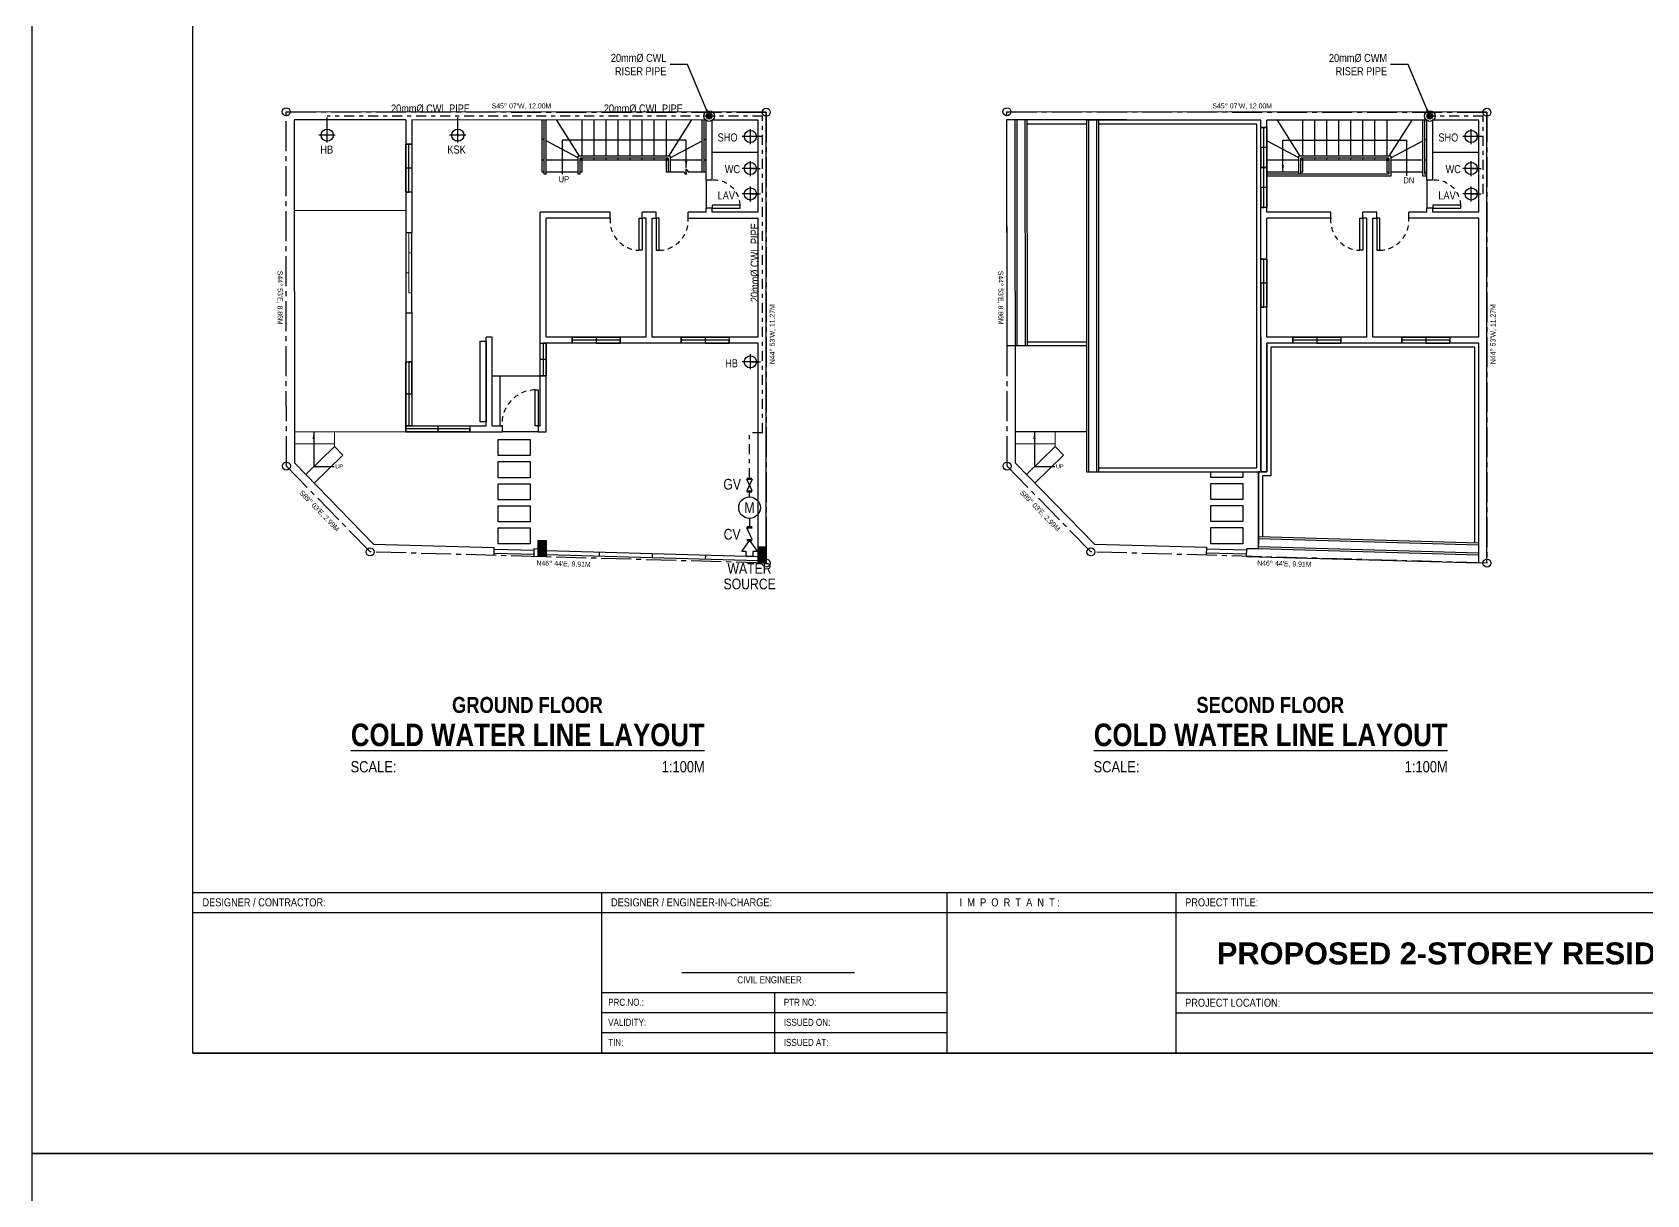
# Model space of a CAD drawing. Header units: inches. Extents: x 7263 to 14962, y 1317 to 2926.
# Drawn here: x 7262.7 to 7303.04, y 1367.08 to 1396.14 of the extents above; entities that cross this region are included whole.
import ezdxf
from ezdxf.enums import TextEntityAlignment as Align

# ---------------------------------------------------------------- set-up
doc = ezdxf.new("R2010")
doc.units = ezdxf.units.IN
doc.header["$MEASUREMENT"] = 0
for name, pattern in [('CENTER2', [1.125, 0.75, -0.125, 0.125, -0.125]), ('CWL', [0.5, 0.25, -0.125, 0, -0.125]), ('HIDDEN', [0.375, 0.25, -0.125]), ('HIDDEN2', [0.1875, 0.125, -0.0625])]:
    doc.linetypes.add(name, pattern=pattern)
for name, color, linetype in [('Layer1', 1, 'Continuous'), ('Layer2', 2, 'Continuous'), ('Layer3', 3, 'Continuous'), ('Layer4', 4, 'Continuous'), ('Layer6', 6, 'Continuous'), ('Layer8', 8, 'Continuous'), ('text', 7, 'Continuous')]:
    doc.layers.add(name, color=color, linetype=linetype)
doc.layers.add('Muebles', color=2, linetype='Continuous', lineweight=0)
doc.styles.get("Standard").update_dxf_attribs({"font": ''})
doc.styles.get('Standard').set_extended_font_data('Tw Cen MT Condensed')
doc.dimstyles.get("Standard").update_dxf_attribs({"dimtxt": 0.2, "dimasz": 0.18, "dimexe": 0.18, "dimexo": 0.0625, "dimgap": 0.09, "dimtad": 0, "dimzin": 0, "dimdsep": 46, "dimtxsty": 'Standard', "dimblk": 'ARCHTICK', "dimcen": 0.09, "dimclrd": 8, "dimclre": 8, "dimclrt": 2, "dimadec": 0, "dimazin": 0, "dimtfac": 1, "dimtofl": 0, "dimtmove": 0, "dimatfit": 3, "dimfxl": 1, "dimtolj": 1, "dimtzin": 0, "dimarcsym": 0})

# ---------------------------------------------------------------- blocks, each defined once
blk = doc.blocks.new('lot')
at = {"layer": 'Layer3', "linetype": 'CENTER2'}
blk.add_lwpolyline([(7106.756, 1445.657), (7106.77, 1434.387), (7096.873, 1434.655), (7094.777, 1436.797), (7094.762, 1445.657)], close=True, dxfattribs=at)
at = {"layer": 'Layer4'}
for centre in [(7094.762, 1445.657), (7106.756, 1445.657), (7094.777, 1436.797), (7096.873, 1434.655), (7106.77, 1434.387)]:
    blk.add_circle(centre, 0.1, dxfattribs=at)
at = {"layer": 'Layer3', "insert": (7099.896, 1445.873), "char_height": 0.125, "attachment_point": 1}
blk.add_mtext_dynamic_manual_height_columns("{\\fTechnicLite|b0|i0|c2|p2;S45%%D 07'W, 12.00M}", width=3.85486, gutter_width=1, heights=[0], dxfattribs=at)
at = {"layer": 'Layer3', "char_height": 0.125, "attachment_point": 1}
for s, insert, rotation in [("{\\fTechnicLite|b0|i0|c2|p2;S44%%D 53'E, 8.86M}", (7094.677, 1441.68), 270.1019), ("{\\fTechnicLite|b0|i0|c2|p2;N44%%D 53'W, 11.27M}", (7106.852, 1439.361), 90.0686), ("{\\fTechnicLite|b0|i0|c2|p2;S89%%D 03'E, 2.99M}", (7095.18, 1436.207), 314.2353), ("{\\fTechnicLite|b0|i0|c2|p2;N46%%D 44'E, 9.91M}", (7101.031, 1434.448), 358.4519)]:
    blk.add_mtext_dynamic_manual_height_columns(s, width=3.85486, gutter_width=1, heights=[0], dxfattribs=dict(at, insert=insert, rotation=rotation))
blk = doc.blocks.new('_ArchTick')
at = {"color": 0, "linetype": 'ByBlock', "const_width": 0.15}
blk.add_lwpolyline([(-0.5, -0.5), (0.5, 0.5)], dxfattribs=at)

msp = doc.modelspace()

# ---------------------------------------------------------------- hatches: boundary and pattern name
at = {"layer": 'Layer6', "true_color": 0x636466}
h = msp.add_hatch(color=251, dxfattribs=at)
h.dxf.hatch_style = 1
h.paths.add_polyline_path([(7275.535, 1383.335, -0.414564), (7275.435, 1383.435), (7275.335, 1383.435), (7275.335, 1383.035), (7275.535, 1383.035)])
h.paths.add_polyline_path([(7275.535, 1383.435), (7275.435, 1383.435, 0.414564), (7275.535, 1383.335)], flags=17)
h = msp.add_hatch(color=251, dxfattribs=at)
h.dxf.hatch_style = 1
h.paths.add_polyline_path([(7281.034, 1383.179, -0.414564), (7280.934, 1383.279), (7280.835, 1383.28), (7280.834, 1382.879), (7281.034, 1382.879)])
h.paths.add_polyline_path([(7281.034, 1383.279), (7280.934, 1383.279, 0.414564), (7281.034, 1383.179)], flags=17)
at = {"layer": 'Layer8', "linetype": 'HIDDEN'}
h = msp.add_hatch(color=256, dxfattribs=at)
h.dxf.hatch_style = 1
h.paths.add_polyline_path([(7279.609, 1394.123, -0.414214), (7279.684, 1394.049, -0.414214), (7279.609, 1393.974)])
h.paths.add_polyline_path([(7279.535, 1394.049, -0.414214), (7279.609, 1394.123), (7279.609, 1393.974, -0.414214)])
h = msp.add_hatch(color=256, dxfattribs=at)
h.dxf.hatch_style = 1
h.paths.add_polyline_path([(7297.615, 1394.123, -0.414214), (7297.69, 1394.049, -0.414214), (7297.615, 1393.974)])
h.paths.add_polyline_path([(7297.54, 1394.049, -0.414214), (7297.615, 1394.123), (7297.615, 1393.974, -0.414214)])

# ---------------------------------------------------------------- linework, layer by layer
at = {"layer": 'Defpoints'}
for points in [[(7262.697, 1419.116), (7339.197, 1419.116), (7339.197, 1368.116), (7262.697, 1368.116)], [(7262.697, 1368.116), (7339.197, 1368.116), (7339.197, 1317.116), (7262.697, 1317.116)]]:
    msp.add_lwpolyline(points, close=True, dxfattribs=at)
at = {"layer": 'Layer1'}
for p, q in [((7275.484, 1392.6), (7275.486, 1393.95)), ((7275.534, 1392.6), (7275.536, 1393.95)), ((7279.434, 1392.647), (7279.433, 1393.95)), ((7279.484, 1392.647), (7279.483, 1393.95)), ((7287.299, 1393.958), (7287.296, 1388.307)), ((7287.499, 1393.958), (7287.502, 1388.307)), ((7287.549, 1393.857), (7289.039, 1393.857)), ((7289.089, 1393.947), (7289.089, 1385.153)), ((7289.289, 1393.947), (7289.289, 1385.153)), ((7297.44, 1392.547), (7297.438, 1393.95)), ((7297.49, 1392.597), (7297.488, 1393.95)), ((7278.634, 1393.048), (7276.334, 1393.049)), ((7276.334, 1392.599), (7276.334, 1393.049)), ((7278.584, 1392.998), (7276.384, 1392.999)), ((7276.384, 1392.599), (7276.384, 1392.999)), ((7278.584, 1392.998), (7278.584, 1392.648)), ((7278.634, 1393.048), (7278.634, 1392.648)), ((7279.683, 1393.144), (7280.834, 1393.144)), ((7296.64, 1393.047), (7294.343, 1393.049)), ((7294.343, 1392.599), (7294.343, 1393.049)), ((7296.59, 1392.997), (7294.393, 1392.999)), ((7294.393, 1392.599), (7294.393, 1392.999)), ((7296.59, 1392.997), (7296.59, 1392.597)), ((7296.64, 1393.047), (7296.64, 1392.547)), ((7297.689, 1393.144), (7298.84, 1393.144)), ((7275.534, 1392.6), (7275.484, 1392.6)), ((7276.384, 1392.599), (7276.334, 1392.599)), ((7296.59, 1392.597), (7293.543, 1392.6)), ((7296.64, 1392.547), (7293.543, 1392.55)), ((7294.393, 1392.599), (7294.343, 1392.599)), ((7297.54, 1392.547), (7297.44, 1392.547)), ((7297.54, 1392.597), (7297.49, 1392.597)), ((7279.534, 1392.444), (7279.534, 1391.744)), ((7297.54, 1392.444), (7297.54, 1391.744)), ((7287.549, 1388.407), (7289.039, 1388.407)), ((7274.184, 1387.554), (7275.384, 1387.554)), ((7274.384, 1386.303), (7274.384, 1387.554)), ((7275.334, 1386.153), (7274.434, 1386.153)), ((7289.039, 1386.153), (7287.253, 1386.153)), ((7293.337, 1383.485), (7298.843, 1383.33)), ((7293.337, 1383.285), (7298.843, 1383.129))]:
    msp.add_line(p, q, dxfattribs=at)
for points in [[(7289.339, 1385.253), (7293.293, 1385.253), (7293.293, 1393.847), (7289.339, 1393.847)], [(7298.743, 1383.382), (7298.743, 1388.274), (7293.643, 1388.274), (7293.643, 1385.053), (7293.437, 1385.053), (7293.437, 1383.532)]]:
    msp.add_lwpolyline(points, dxfattribs=at)
for points in [[(7293.543, 1393.762), (7293.543, 1392.762), (7293.393, 1392.762), (7293.393, 1393.762)], [(7272.18, 1393.344), (7272.18, 1392.144), (7272.03, 1392.144), (7272.03, 1393.344)], [(7293.543, 1392.762), (7293.543, 1391.762), (7293.393, 1391.762), (7293.393, 1392.762)], [(7272.03, 1389.129), (7272.18, 1389.129), (7272.18, 1391.129), (7272.03, 1391.129)], [(7293.543, 1390.474), (7293.543, 1389.274), (7293.393, 1389.274), (7293.393, 1390.474)], [(7276.184, 1388.524), (7277.384, 1388.524), (7277.384, 1388.374), (7276.184, 1388.374)], [(7278.909, 1388.524), (7280.109, 1388.524), (7280.109, 1388.374), (7278.909, 1388.374)], [(7294.193, 1388.524), (7295.393, 1388.524), (7295.393, 1388.374), (7294.193, 1388.374)], [(7296.918, 1388.524), (7298.118, 1388.524), (7298.118, 1388.374), (7296.918, 1388.374)], [(7273.884, 1388.424), (7274.034, 1388.424), (7274.034, 1386.403), (7273.884, 1386.403)], [(7275.384, 1387.554), (7275.384, 1388.374), (7275.534, 1388.374), (7275.534, 1387.554)], [(7272.03, 1386.303), (7272.03, 1387.903), (7272.18, 1387.903), (7272.18, 1386.303)], [(7272.03, 1386.303), (7273.63, 1386.303), (7273.63, 1386.153), (7272.03, 1386.153)]]:
    msp.add_lwpolyline(points, close=True, dxfattribs=at)
at = {"layer": 'Layer1', "linetype": 'HIDDEN2'}
for centre, radius, start, end in [((7279.739, 1391.8), 0.646, 1.6632, 94.8163), ((7297.744, 1391.8), 0.646, 1.6632, 94.8163), ((7277.878, 1391.439), 0.746, 175.8096, 268.5593), ((7278.341, 1391.439), 0.746, 271.4407, 4.1904), ((7295.884, 1391.439), 0.746, 175.8096, 268.5593), ((7296.346, 1391.439), 0.746, 271.4407, 4.1904), ((7275.278, 1386.358), 0.846, 91.2707, 183.7084)]:
    msp.add_arc(centre, radius, start, end, dxfattribs=at)
at = {"layer": 'Layer2'}
for p, q in [((7275.434, 1392.65), (7275.436, 1393.95)), ((7276.371, 1393.049), (7275.799, 1393.95)), ((7276.434, 1393.049), (7276.434, 1393.951)), ((7276.734, 1393.049), (7276.734, 1393.951)), ((7277.034, 1393.049), (7277.034, 1393.951)), ((7277.334, 1393.049), (7277.334, 1393.951)), ((7277.634, 1393.049), (7277.634, 1393.951)), ((7277.934, 1393.049), (7277.934, 1393.951)), ((7278.234, 1393.049), (7278.234, 1393.951)), ((7278.534, 1393.947), (7278.534, 1393.048)), ((7278.598, 1393.049), (7279.17, 1393.95)), ((7294.38, 1393.049), (7293.808, 1393.95)), ((7294.443, 1393.049), (7294.443, 1393.951)), ((7294.74, 1393.049), (7294.74, 1393.951)), ((7295.04, 1393.049), (7295.04, 1393.951)), ((7295.34, 1393.049), (7295.34, 1393.951)), ((7295.64, 1393.049), (7295.64, 1393.951)), ((7295.94, 1393.049), (7295.94, 1393.951)), ((7296.24, 1393.049), (7296.24, 1393.951)), ((7296.54, 1393.947), (7296.54, 1393.048)), ((7296.603, 1393.049), (7297.175, 1393.95)), ((7275.485, 1393.457), (7275.435, 1393.484)), ((7276.334, 1393.003), (7275.535, 1393.43)), ((7278.634, 1393.003), (7279.434, 1393.43)), ((7279.484, 1393.457), (7279.534, 1393.484)), ((7294.343, 1393.003), (7293.544, 1393.43)), ((7296.64, 1393.003), (7297.439, 1393.43)), ((7297.489, 1393.457), (7297.54, 1393.484)), ((7275.485, 1392.95), (7275.434, 1392.95)), ((7276.334, 1392.949), (7275.535, 1392.95)), ((7276.434, 1392.949), (7276.384, 1392.976)), ((7278.584, 1392.948), (7276.384, 1392.949)), ((7276.434, 1392.949), (7276.403, 1392.999)), ((7276.434, 1392.649), (7276.434, 1392.999)), ((7276.734, 1392.949), (7276.734, 1392.999)), ((7277.034, 1392.949), (7277.034, 1392.999)), ((7277.334, 1392.949), (7277.334, 1392.999)), ((7277.634, 1392.949), (7277.634, 1392.999)), ((7277.934, 1392.949), (7277.934, 1392.999)), ((7278.234, 1392.949), (7278.234, 1392.999)), ((7278.534, 1392.949), (7278.566, 1392.999)), ((7278.534, 1392.998), (7278.534, 1392.947)), ((7278.534, 1392.949), (7278.584, 1392.976)), ((7278.536, 1392.948), (7278.535, 1392.648)), ((7279.434, 1392.947), (7278.634, 1392.948)), ((7279.534, 1392.947), (7279.484, 1392.947)), ((7294.343, 1392.949), (7293.544, 1392.95)), ((7294.443, 1392.949), (7294.393, 1392.976)), ((7296.541, 1392.947), (7294.393, 1392.949)), ((7294.443, 1392.949), (7294.411, 1392.999)), ((7294.443, 1392.649), (7294.443, 1392.999)), ((7294.74, 1392.949), (7294.74, 1392.999)), ((7295.04, 1392.949), (7295.04, 1392.999)), ((7295.34, 1392.949), (7295.34, 1392.999)), ((7295.64, 1392.949), (7295.64, 1392.999)), ((7295.94, 1392.949), (7295.94, 1392.999)), ((7296.24, 1392.949), (7296.24, 1392.999)), ((7296.54, 1392.949), (7296.572, 1392.999)), ((7296.54, 1392.998), (7296.54, 1392.947)), ((7296.54, 1392.949), (7296.59, 1392.976)), ((7296.54, 1392.947), (7296.59, 1392.947)), ((7296.541, 1392.947), (7296.541, 1392.648)), ((7297.44, 1392.947), (7296.64, 1392.948)), ((7297.54, 1392.947), (7297.49, 1392.947)), ((7275.484, 1392.65), (7275.434, 1392.65)), ((7276.334, 1392.649), (7275.534, 1392.65)), ((7276.434, 1392.649), (7276.384, 1392.649)), ((7294.343, 1392.649), (7293.543, 1392.65)), ((7294.443, 1392.649), (7294.393, 1392.649)), ((7296.54, 1392.647), (7296.59, 1392.647)), ((7297.44, 1392.647), (7296.64, 1392.648)), ((7297.54, 1392.647), (7297.49, 1392.647)), ((7272.03, 1391.686), (7269.241, 1391.684)), ((7275.239, 1383.189), (7274.239, 1383.217)), ((7293.041, 1383.195), (7292.042, 1383.223)), ((7275.236, 1383.089), (7274.236, 1383.117)), ((7280.836, 1382.929), (7275.536, 1383.079)), ((7280.839, 1383.029), (7275.539, 1383.179)), ((7276.864, 1383.142), (7276.861, 1383.042)), ((7278.189, 1383.104), (7278.186, 1383.004)), ((7279.514, 1383.067), (7279.511, 1382.967)), ((7293.039, 1383.095), (7292.039, 1383.123)), ((7283.24, 1372.632), (7278.929, 1372.632))]:
    msp.add_line(p, q, dxfattribs=at)
for points in [[(7293.468, 1393.262), (7293.468, 1393.762), (7293.543, 1393.762), (7293.543, 1393.262)], [(7272.105, 1392.744), (7272.105, 1393.344), (7272.18, 1393.344), (7272.18, 1392.744)], [(7293.393, 1393.262), (7293.393, 1392.762), (7293.468, 1392.762), (7293.468, 1393.262)], [(7272.03, 1392.744), (7272.03, 1392.144), (7272.105, 1392.144), (7272.105, 1392.744)], [(7293.468, 1392.262), (7293.468, 1392.762), (7293.543, 1392.762), (7293.543, 1392.262)], [(7293.393, 1392.262), (7293.393, 1391.762), (7293.468, 1391.762), (7293.468, 1392.262)], [(7279.684, 1391.744), (7280.384, 1391.744), (7280.384, 1391.819), (7279.684, 1391.819)], [(7297.69, 1391.744), (7298.39, 1391.744), (7298.39, 1391.819), (7297.69, 1391.819)], [(7277.859, 1390.694), (7277.859, 1391.494), (7277.934, 1391.494), (7277.934, 1390.694)], [(7278.359, 1390.694), (7278.359, 1391.494), (7278.284, 1391.494), (7278.284, 1390.694)], [(7295.865, 1390.694), (7295.865, 1391.494), (7295.94, 1391.494), (7295.94, 1390.694)], [(7296.365, 1390.694), (7296.365, 1391.494), (7296.29, 1391.494), (7296.29, 1390.694)], [(7293.468, 1389.874), (7293.468, 1390.474), (7293.543, 1390.474), (7293.543, 1389.874)], [(7293.393, 1389.874), (7293.393, 1389.274), (7293.468, 1389.274), (7293.468, 1389.874)], [(7276.784, 1388.449), (7276.184, 1388.449), (7276.184, 1388.524), (7276.784, 1388.524)], [(7279.509, 1388.449), (7278.909, 1388.449), (7278.909, 1388.524), (7279.509, 1388.524)], [(7294.793, 1388.449), (7294.193, 1388.449), (7294.193, 1388.524), (7294.793, 1388.524)], [(7297.518, 1388.449), (7296.918, 1388.449), (7296.918, 1388.524), (7297.518, 1388.524)], [(7275.534, 1387.974), (7275.534, 1388.374), (7275.459, 1388.374), (7275.459, 1387.974)], [(7276.784, 1388.374), (7277.384, 1388.374), (7277.384, 1388.449), (7276.784, 1388.449)], [(7279.509, 1388.374), (7280.109, 1388.374), (7280.109, 1388.449), (7279.509, 1388.449)], [(7294.793, 1388.374), (7295.393, 1388.374), (7295.393, 1388.449), (7294.793, 1388.449)], [(7297.518, 1388.374), (7298.118, 1388.374), (7298.118, 1388.449), (7297.518, 1388.449)], [(7272.18, 1387.103), (7272.18, 1387.903), (7272.105, 1387.903), (7272.105, 1387.103)], [(7275.459, 1387.974), (7275.459, 1387.554), (7275.384, 1387.554), (7275.384, 1387.974)], [(7272.105, 1387.103), (7272.105, 1386.303), (7272.03, 1386.303), (7272.03, 1387.103)], [(7275.334, 1387.203), (7275.334, 1386.303), (7275.259, 1386.303), (7275.259, 1387.203)], [(7272.83, 1386.228), (7272.03, 1386.228), (7272.03, 1386.303), (7272.83, 1386.303)], [(7272.83, 1386.153), (7273.63, 1386.153), (7273.63, 1386.228), (7272.83, 1386.228)]]:
    msp.add_lwpolyline(points, close=True, dxfattribs=at)
at = {"layer": 'Layer3', "color": 4, "linetype": 'CWL', "lineweight": -3}
for p, q in [((7280.94, 1394.044), (7270.065, 1394.044)), ((7270.065, 1393.762), (7270.065, 1394.044)), ((7273.328, 1393.762), (7273.328, 1394.044)), ((7280.94, 1386.134), (7280.94, 1394.044)), ((7298.949, 1394.044), (7297.615, 1394.049)), ((7298.949, 1392.102), (7298.949, 1394.044)), ((7280.94, 1393.538), (7280.639, 1393.538)), ((7298.949, 1393.538), (7298.648, 1393.538)), ((7280.636, 1392.738), (7280.94, 1392.738)), ((7298.645, 1392.738), (7298.949, 1392.738)), ((7280.639, 1392.102), (7280.94, 1392.102)), ((7298.648, 1392.102), (7298.949, 1392.102)), ((7280.639, 1387.907), (7280.94, 1387.907)), ((7280.618, 1385), (7280.618, 1386.134)), ((7280.94, 1386.134), (7280.618, 1386.134))]:
    msp.add_line(p, q, dxfattribs=at)
at = {"layer": 'Layer3', "color": 4}
for p, q in [((7270.065, 1393.386), (7270.065, 1393.762)), ((7273.328, 1393.386), (7273.328, 1393.762)), ((7280.639, 1393.35), (7280.639, 1393.726)), ((7298.648, 1393.35), (7298.648, 1393.726)), ((7270.267, 1393.574), (7269.857, 1393.574)), ((7273.53, 1393.574), (7273.12, 1393.574)), ((7280.841, 1393.538), (7280.431, 1393.538)), ((7298.85, 1393.538), (7298.44, 1393.538)), ((7280.639, 1392.55), (7280.639, 1392.926)), ((7298.648, 1392.55), (7298.648, 1392.926)), ((7280.841, 1392.738), (7280.431, 1392.738)), ((7298.85, 1392.738), (7298.44, 1392.738)), ((7280.841, 1392.102), (7280.431, 1392.102)), ((7280.639, 1391.914), (7280.639, 1392.29)), ((7298.85, 1392.102), (7298.44, 1392.102)), ((7298.648, 1391.914), (7298.648, 1392.29)), ((7280.639, 1387.719), (7280.639, 1388.095)), ((7280.841, 1387.907), (7280.431, 1387.907))]:
    msp.add_line(p, q, dxfattribs=at)
at = {"layer": 'Layer3'}
for p, q in [((7272.03, 1393.954), (7272.03, 1391.129)), ((7272.18, 1393.954), (7272.18, 1391.129)), ((7279.534, 1393.947), (7272.18, 1393.954)), ((7279.534, 1392.444), (7279.534, 1393.947)), ((7279.684, 1392.444), (7279.684, 1393.947)), ((7287.249, 1393.958), (7287.049, 1393.958)), ((7287.052, 1388.306), (7287.049, 1393.958)), ((7287.549, 1393.957), (7287.552, 1388.307)), ((7293.393, 1393.947), (7289.039, 1393.947)), ((7289.039, 1393.947), (7289.039, 1385.153)), ((7289.339, 1393.947), (7289.339, 1385.153)), ((7293.393, 1388.524), (7293.393, 1393.951)), ((7293.543, 1393.762), (7293.393, 1393.762)), ((7297.54, 1393.947), (7293.543, 1393.947)), ((7293.543, 1391.644), (7293.543, 1393.947)), ((7297.54, 1392.444), (7297.54, 1393.947)), ((7298.84, 1393.947), (7297.69, 1393.947)), ((7297.69, 1392.444), (7297.69, 1393.947)), ((7298.84, 1391.644), (7298.84, 1393.947)), ((7272.18, 1393.344), (7272.03, 1393.344)), ((7272.18, 1392.144), (7272.03, 1392.144)), ((7279.534, 1392.444), (7279.534, 1392.456)), ((7279.684, 1392.444), (7279.534, 1392.444)), ((7297.54, 1392.444), (7297.54, 1392.456)), ((7297.69, 1392.444), (7297.54, 1392.444)), ((7279.534, 1391.644), (7279.534, 1391.744)), ((7279.684, 1391.744), (7279.534, 1391.744)), ((7279.684, 1391.644), (7279.684, 1391.744)), ((7297.54, 1391.644), (7297.54, 1391.744)), ((7297.69, 1391.744), (7297.54, 1391.744)), ((7297.69, 1391.644), (7297.69, 1391.744)), ((7277.134, 1391.644), (7275.384, 1391.644)), ((7275.384, 1388.524), (7275.384, 1391.644)), ((7277.134, 1391.494), (7275.534, 1391.494)), ((7275.534, 1388.524), (7275.534, 1391.494)), ((7277.134, 1391.494), (7277.134, 1391.644)), ((7278.284, 1391.644), (7277.934, 1391.644)), ((7277.934, 1391.494), (7277.934, 1391.644)), ((7278.034, 1391.494), (7277.934, 1391.494)), ((7278.034, 1388.524), (7278.034, 1391.494)), ((7278.184, 1388.524), (7278.184, 1391.494)), ((7278.184, 1391.494), (7278.284, 1391.494)), ((7278.284, 1391.494), (7278.284, 1391.644)), ((7279.534, 1391.644), (7279.084, 1391.644)), ((7279.084, 1391.494), (7279.084, 1391.644)), ((7279.084, 1391.494), (7280.834, 1391.494)), ((7280.834, 1391.644), (7279.684, 1391.644)), ((7295.14, 1391.644), (7293.543, 1391.644)), ((7295.14, 1391.494), (7293.543, 1391.494)), ((7293.543, 1388.524), (7293.543, 1391.494)), ((7295.14, 1391.494), (7295.14, 1391.644)), ((7295.94, 1391.494), (7295.94, 1391.644)), ((7296.29, 1391.644), (7295.94, 1391.644)), ((7296.043, 1391.494), (7295.94, 1391.494)), ((7296.043, 1388.524), (7296.043, 1391.494)), ((7296.193, 1388.524), (7296.193, 1391.494)), ((7296.193, 1391.494), (7296.29, 1391.494)), ((7296.29, 1391.494), (7296.29, 1391.644)), ((7297.54, 1391.644), (7297.09, 1391.644)), ((7297.09, 1391.494), (7297.09, 1391.644)), ((7298.84, 1391.644), (7297.69, 1391.644)), ((7293.543, 1390.474), (7293.393, 1390.474)), ((7293.543, 1389.274), (7293.393, 1389.274)), ((7272.03, 1389.129), (7272.03, 1386.153)), ((7272.18, 1389.129), (7272.18, 1386.303)), ((7274.034, 1386.303), (7274.034, 1388.524)), ((7274.184, 1388.524), (7274.034, 1388.524)), ((7274.184, 1386.303), (7274.184, 1388.524)), ((7275.384, 1386.303), (7275.384, 1388.524)), ((7278.034, 1388.524), (7275.534, 1388.524)), ((7276.184, 1388.524), (7276.184, 1388.374)), ((7277.384, 1388.524), (7277.384, 1388.374)), ((7280.834, 1388.524), (7278.184, 1388.524)), ((7278.909, 1388.524), (7278.909, 1388.374)), ((7280.109, 1388.524), (7280.109, 1388.374)), ((7293.393, 1388.524), (7293.393, 1385.153)), ((7296.043, 1388.524), (7293.543, 1388.524)), ((7294.193, 1388.524), (7294.193, 1388.374)), ((7295.393, 1388.524), (7295.393, 1388.374)), ((7298.843, 1388.524), (7296.193, 1388.524)), ((7296.918, 1388.524), (7296.918, 1388.374)), ((7298.118, 1388.524), (7298.118, 1388.374)), ((7275.384, 1388.374), (7275.534, 1388.374)), ((7280.834, 1388.374), (7275.534, 1388.374)), ((7275.534, 1386.153), (7275.534, 1388.374)), ((7289.039, 1388.307), (7287.052, 1388.306)), ((7298.843, 1388.374), (7293.543, 1388.374)), ((7293.543, 1385.153), (7293.543, 1388.374)), ((7275.384, 1387.554), (7275.534, 1387.554)), ((7272.03, 1386.303), (7272.03, 1386.153)), ((7272.03, 1386.303), (7272.18, 1386.303)), ((7272.03, 1386.153), (7274.434, 1386.153)), ((7272.18, 1386.303), (7274.034, 1386.303)), ((7273.63, 1386.303), (7273.63, 1386.153)), ((7274.184, 1386.303), (7274.434, 1386.303)), ((7274.434, 1386.303), (7274.434, 1386.153)), ((7275.334, 1386.303), (7275.384, 1386.303)), ((7275.334, 1386.303), (7275.334, 1386.153)), ((7275.334, 1386.153), (7275.534, 1386.153)), ((7293.337, 1383.235), (7293.337, 1385.153)), ((7274.235, 1383.066), (7274.241, 1383.266)), ((7275.235, 1383.038), (7275.24, 1383.237)), ((7275.534, 1383.029), (7275.54, 1383.229)), ((7292.038, 1383.072), (7292.043, 1383.272)), ((7293.037, 1383.043), (7293.043, 1383.243)), ((7293.337, 1383.535), (7298.843, 1383.38)), ((7293.337, 1383.235), (7298.843, 1383.079)), ((7281.034, 1382.874), (7280.834, 1382.879)), ((7293.037, 1383.043), (7298.843, 1382.879)), ((7299.043, 1382.874), (7298.843, 1382.879)), ((7276.92, 1374.642), (7276.92, 1370.626)), ((7285.55, 1374.642), (7285.55, 1370.626)), ((7291.267, 1374.642), (7291.267, 1370.626)), ((7266.712, 1374.14), (7336.687, 1374.14)), ((7285.55, 1372.13), (7276.927, 1372.13)), ((7281.239, 1372.13), (7281.239, 1371.127)), ((7291.267, 1372.132), (7318.802, 1372.132)), ((7285.55, 1371.629), (7276.927, 1371.629)), ((7291.267, 1371.63), (7318.802, 1371.63)), ((7285.55, 1371.127), (7276.927, 1371.127)), ((7281.239, 1371.127), (7281.239, 1370.626))]:
    msp.add_line(p, q, dxfattribs=at)
at = {"layer": 'Layer3', "color": 4, "linetype": 'ByBlock', "lineweight": -3}
for p, q in [((7280.687, 1384.682), (7280.548, 1384.97)), ((7280.548, 1384.97), (7280.682, 1384.97)), ((7280.682, 1384.97), (7280.553, 1384.682)), ((7280.553, 1384.682), (7280.687, 1384.682)), ((7280.687, 1383.466), (7280.548, 1383.755)), ((7280.548, 1383.755), (7280.682, 1383.755)), ((7280.551, 1383.789), (7280.684, 1383.789)), ((7280.618, 1383.99), (7280.618, 1383.789)), ((7280.422, 1383.16), (7280.618, 1383.437)), ((7280.551, 1383.437), (7280.684, 1383.437)), ((7280.553, 1383.466), (7280.687, 1383.466)), ((7280.618, 1383.437), (7280.813, 1383.16)), ((7280.536, 1383.16), (7280.422, 1383.16)), ((7280.536, 1383.042), (7280.536, 1383.16)), ((7280.699, 1383.042), (7280.536, 1383.042)), ((7280.813, 1383.16), (7280.699, 1383.16)), ((7280.699, 1383.16), (7280.699, 1383.042))]:
    msp.add_line(p, q, dxfattribs=at)
at = {"layer": 'Layer3', "color": 4, "linetype": 'HIDDEN2', "lineweight": -3}
for p, q in [((7280.551, 1385), (7280.684, 1385)), ((7280.551, 1384.652), (7280.684, 1384.652)), ((7280.618, 1384.53), (7280.618, 1384.652))]:
    msp.add_line(p, q, dxfattribs=at)
at = {"layer": 'Layer3'}
for points in [[(7281.034, 1382.874), (7281.034, 1394.144), (7269.04, 1394.158)], [(7299.043, 1382.874), (7299.043, 1394.144), (7287.049, 1394.158)], [(7272.03, 1393.954), (7269.24, 1393.958), (7269.245, 1385.38), (7271.225, 1383.351), (7274.241, 1383.266)], [(7280.834, 1391.644), (7280.834, 1393.944), (7279.684, 1393.947)], [(7290.039, 1393.954), (7287.249, 1393.958), (7287.254, 1385.38), (7289.234, 1383.351), (7292.043, 1383.272)], [(7289.039, 1393.954), (7289.039, 1385.153), (7293.543, 1385.153), (7293.543, 1386.153)], [(7289.339, 1385.153), (7293.393, 1385.153), (7293.393, 1393.947), (7289.339, 1393.947)], [(7280.834, 1388.524), (7280.834, 1391.494)], [(7298.843, 1388.524), (7298.843, 1391.494), (7297.09, 1391.494)], [(7280.834, 1382.879), (7280.834, 1388.374)], [(7298.843, 1388.374), (7293.543, 1388.374), (7293.543, 1385.153), (7293.337, 1385.153), (7293.337, 1383.335)], [(7298.843, 1382.879), (7298.843, 1388.374)], [(7275.24, 1383.237), (7275.54, 1383.229), (7275.534, 1383.029)], [(7293.043, 1383.243), (7293.337, 1383.235)]]:
    msp.add_lwpolyline(points, dxfattribs=at)
at = {"layer": 'Layer3', "color": 4, "linetype": 'ByBlock', "lineweight": -3}
for centre, radius in [((7279.609, 1394.049), 0.133), ((7279.609, 1394.049), 0.0746), ((7297.615, 1394.049), 0.133), ((7297.615, 1394.049), 0.0746), ((7280.618, 1384.26), 0.27)]:
    msp.add_circle(centre, radius, dxfattribs=at)
at = {"layer": 'Layer3', "color": 4}
for centre in [(7270.065, 1393.574), (7273.328, 1393.574), (7280.639, 1393.538), (7298.648, 1393.538), (7280.639, 1392.738), (7298.648, 1392.738), (7280.639, 1392.102), (7298.648, 1392.102), (7280.639, 1387.907)]:
    msp.add_ellipse(centre, major_axis=(-0.108, -0.108), ratio=0.991969, start_param=0.785398, end_param=7.068583, dxfattribs=at)
at = {"layer": 'Layer4'}
for points in [[(7275.535, 1383.435), (7275.535, 1383.035), (7275.335, 1383.035), (7275.335, 1383.435), (7275.535, 1383.435)], [(7281.034, 1383.279), (7281.034, 1382.879), (7280.834, 1382.879), (7280.835, 1383.28), (7281.034, 1383.279)]]:
    msp.add_lwpolyline(points, dxfattribs=at)
at = {"layer": 'Layer6'}
for p, q in [((7266.712, 1374.642), (7336.687, 1374.642)), ((7266.712, 1370.626), (7336.687, 1370.626))]:
    msp.add_line(p, q, dxfattribs=at)
msp.add_lwpolyline([(7336.687, 1370.626), (7266.712, 1370.626), (7266.712, 1416.606), (7336.687, 1416.606)], close=True, dxfattribs=at)
at = {"layer": 'Layer8'}
for p, q in [((7275.934, 1393.45), (7275.934, 1392.596)), ((7297.04, 1392.557), (7297.039, 1393.45)), ((7278.985, 1392.648), (7278.535, 1392.648)), ((7279.035, 1392.588), (7278.985, 1392.648)), ((7279.035, 1392.648), (7279.035, 1392.719)), ((7279.035, 1392.719), (7279.094, 1392.648)), ((7279.035, 1392.648), (7279.035, 1392.648)), ((7279.035, 1392.648), (7279.035, 1392.588)), ((7279.534, 1392.647), (7279.094, 1392.648))]:
    msp.add_line(p, q, dxfattribs=at)
for points in [[(7274.339, 1385.964), (7275.139, 1385.964), (7275.139, 1385.56), (7274.339, 1385.56)], [(7274.339, 1385.412), (7275.139, 1385.412), (7275.139, 1385.008), (7274.339, 1385.008)], [(7274.339, 1384.859), (7275.139, 1384.859), (7275.139, 1384.456), (7274.339, 1384.456)], [(7292.142, 1384.865), (7292.941, 1384.865), (7292.941, 1384.462), (7292.142, 1384.462)], [(7274.339, 1384.307), (7275.139, 1384.307), (7275.139, 1383.904), (7274.339, 1383.904)], [(7292.142, 1384.313), (7292.941, 1384.313), (7292.941, 1383.91), (7292.142, 1383.91)], [(7274.339, 1383.755), (7275.139, 1383.755), (7275.139, 1383.352), (7274.339, 1383.352)], [(7292.142, 1383.761), (7292.941, 1383.761), (7292.941, 1383.358), (7292.142, 1383.358)]]:
    msp.add_lwpolyline(points, close=True, dxfattribs=at)
msp.add_lwpolyline([(7292.941, 1385.153), (7292.941, 1385.014), (7292.142, 1385.014), (7292.142, 1385.153)], dxfattribs=at)
at = {"layer": 'Muebles'}
for p, q in [((7272.03, 1386.153), (7269.245, 1386.153)), ((7270.245, 1385.853), (7269.245, 1385.853)), ((7270.245, 1385.787), (7269.529, 1385.088)), ((7288.253, 1385.853), (7287.253, 1385.853)), ((7288.254, 1385.787), (7287.538, 1385.088))]:
    msp.add_line(p, q, dxfattribs=at)
for points in [[(7272.105, 1390.129), (7272.03, 1390.129), (7272.03, 1391.129), (7272.105, 1391.129)], [(7272.105, 1389.629), (7272.18, 1389.629), (7272.18, 1390.629), (7272.105, 1390.629)]]:
    msp.add_lwpolyline(points, close=True, dxfattribs=at)
for points in [[(7270.245, 1386.153), (7270.245, 1385.787), (7270.454, 1385.572), (7269.739, 1384.874)], [(7288.253, 1386.153), (7288.254, 1385.787), (7288.463, 1385.572), (7287.748, 1384.874)]]:
    msp.add_lwpolyline(points, dxfattribs=at)

# ---------------------------------------------------------------- block references
at = {"layer": 'Layer3', "rotation": 359.931411311125}
for p in [(172.553, -43.005), (190.562, -43.005)]:
    msp.add_blockref('lot', p, dxfattribs=at)

# ---------------------------------------------------------------- texts
at = {"layer": 'Layer3', "color": 4, "linetype": 'Continuous'}
for s, height, p in [('GV', 0.2667, (7280.184, 1384.845)), ('M', 0.267, (7280.618, 1384.26)), ('CV', 0.2667, (7280.183, 1383.595)), ('WATER', 0.2667, (7280.618, 1382.74)), ('SOURCE', 0.2667, (7280.621, 1382.353))]:
    msp.add_text(s, height=height, dxfattribs=at).set_placement(p, align=Align.MIDDLE_CENTER)
at = {"layer": 'Layer3', "color": 4, "linetype": 'Continuous', "char_height": 0.2, "attachment_point": 1}
for s, width, insert in [('\\pi-0.07143;HB', 0.2, (7269.967, 1393.313)), ('\\pi-0.1619;KSK', 0.2, (7273.23, 1393.313)), ('SHO', 0.03958, (7279.822, 1393.615)), ('SHO', 0.03958, (7297.83, 1393.615)), ('WC', 0.03958, (7280.001, 1392.823)), ('WC', 0.03958, (7298.01, 1392.823)), ('LAV', 0.03958, (7279.822, 1392.164)), ('LAV', 0.03958, (7297.83, 1392.164)), ('HB', 0.03958, (7280.01, 1387.969))]:
    msp.add_mtext_dynamic_manual_height_columns(s, width=width, gutter_width=0.75, heights=[0], dxfattribs=dict(at, insert=insert))
at = {"layer": 'Layer3', "attachment_point": 1}
for s, width, insert, char_height in [('UP', 0.23808, (7275.849, 1392.545), 0.15), ('DN', 0.23808, (7296.956, 1392.517), 0.15), ('UP', 0.05447, (7270.267, 1385.342), 0.1), ('UP', 0.05447, (7288.276, 1385.342), 0.1), ('\\pi6.7061;{\\fArial Narrow|b1|i0|c0|p34;\\H0.71111x;GROUND FLOOR\\P\\pi4.17914;\\H1.40625x;\\LCOLD WATER LINE LAYOUT\\P\\pi4.17156;\\fArial Narrow|b0|i0|c0|p34;\\H0.5x;\\lSCALE:                                                                          1:100M}', 17.1549, (7266.478, 1379.528), 0.5625), ('\\pi6.74144;{\\fArial Narrow|b1|i0|c0|p34;\\H0.71111x;SECOND FLOOR\\P\\pi4.17914;\\H1.40625x;\\LCOLD WATER LINE LAYOUT\\P\\pi4.17156;\\fArial Narrow|b0|i0|c0|p34;\\H0.5x;\\lSCALE:                                                                          1:100M}', 17.1549, (7285.042, 1379.528), 0.5625)]:
    msp.add_mtext_dynamic_manual_height_columns(s, width=width, gutter_width=1, heights=[0], dxfattribs=dict(at, insert=insert, char_height=char_height))
at = {"layer": 'Layer6', "color": 4, "char_height": 0.2, "attachment_point": 6}
for s, insert in [('20mm%%C CWL\\PRISER PIPE', (7278.541, 1395.335)), ('20mm%%C CWM\\PRISER PIPE', (7296.547, 1395.335)), ('20mm%%C CWL PIPE', (7273.633, 1394.235)), ('20mm%%C CWL PIPE', (7278.951, 1394.235))]:
    msp.add_mtext(s, dxfattribs=dict(at, insert=insert))
at = {"layer": 'Layer6', "color": 4, "insert": (7280.75, 1391.37), "char_height": 0.2, "attachment_point": 6, "rotation": 90}
msp.add_mtext('20mm%%C CWL PIPE', dxfattribs=at)
at = {"layer": 'text', "attachment_point": 1}
for s, insert, char_height in [('DESIGNER / CONTRACTOR:', (7266.948, 1374.493), 0.20079), ('DESIGNER / ENGINEER-IN-CHARGE:', (7277.156, 1374.493), 0.20079), ('PROJECT TITLE:', (7291.502, 1374.493), 0.20079), ('CIVIL ENGINEER', (7280.312, 1372.543), 0.17554), ('PRC.NO.:', (7277.086, 1371.982), 0.1755), ('PTR NO:', (7281.474, 1371.982), 0.1755), ('PROJECT LOCATION:', (7291.502, 1371.984), 0.20079), ('VALIDITY:', (7277.086, 1371.481), 0.1755), ('ISSUED ON:', (7281.474, 1371.481), 0.1755), ('TIN:', (7277.086, 1370.979), 0.1755), ('ISSUED AT:', (7281.474, 1370.979), 0.1755)]:
    msp.add_mtext(s, dxfattribs=dict(at, insert=insert, char_height=char_height))
at = {"layer": 'text', "lineweight": 30, "insert": (7285.867, 1374.493), "char_height": 0.20079, "attachment_point": 1}
msp.add_mtext('I  M  P  O  R  T  A  N  T :', dxfattribs=at)
at = {"layer": 'text', "lineweight": 30, "insert": (7291.773, 1373.391), "char_height": 0.55, "width": 14.71324, "attachment_point": 1}
msp.add_mtext('\\pi0.5227;{\\fArial|b1|i0|c0|p34;PROPOSED 2-STOREY RESIDENTIAL}', dxfattribs=at)

# ---------------------------------------------------------------- leaders
at = {"layer": 'Layer3'}
for points in [[(7279.035, 1392.745), (7279.034, 1393.447), (7275.934, 1393.45)], [(7293.943, 1392.65), (7293.944, 1393.449), (7297.04, 1393.45)], [(7269.729, 1386.153), (7269.729, 1385.286), (7270.238, 1385.286)], [(7287.738, 1386.153), (7287.738, 1385.286), (7288.246, 1385.286)]]:
    msp.add_leader(points, dimstyle='Standard', override={"dimgap": 0.09, "dimtad": 0}, dxfattribs=at)
at = {"layer": 'Layer6', "annotation_type": 0, "has_hookline": 1, "hookline_direction": 1}
for points, text_width in [([(7279.609, 1394.049), (7279.066, 1395.335), (7278.631, 1395.335)], 1.857), ([(7297.615, 1394.049), (7297.072, 1395.335), (7296.637, 1395.335)], 1.895)]:
    msp.add_leader(points, dimstyle='Standard', dxfattribs=dict(at, text_width=text_width))

doc.saveas('drawing.dxf')
